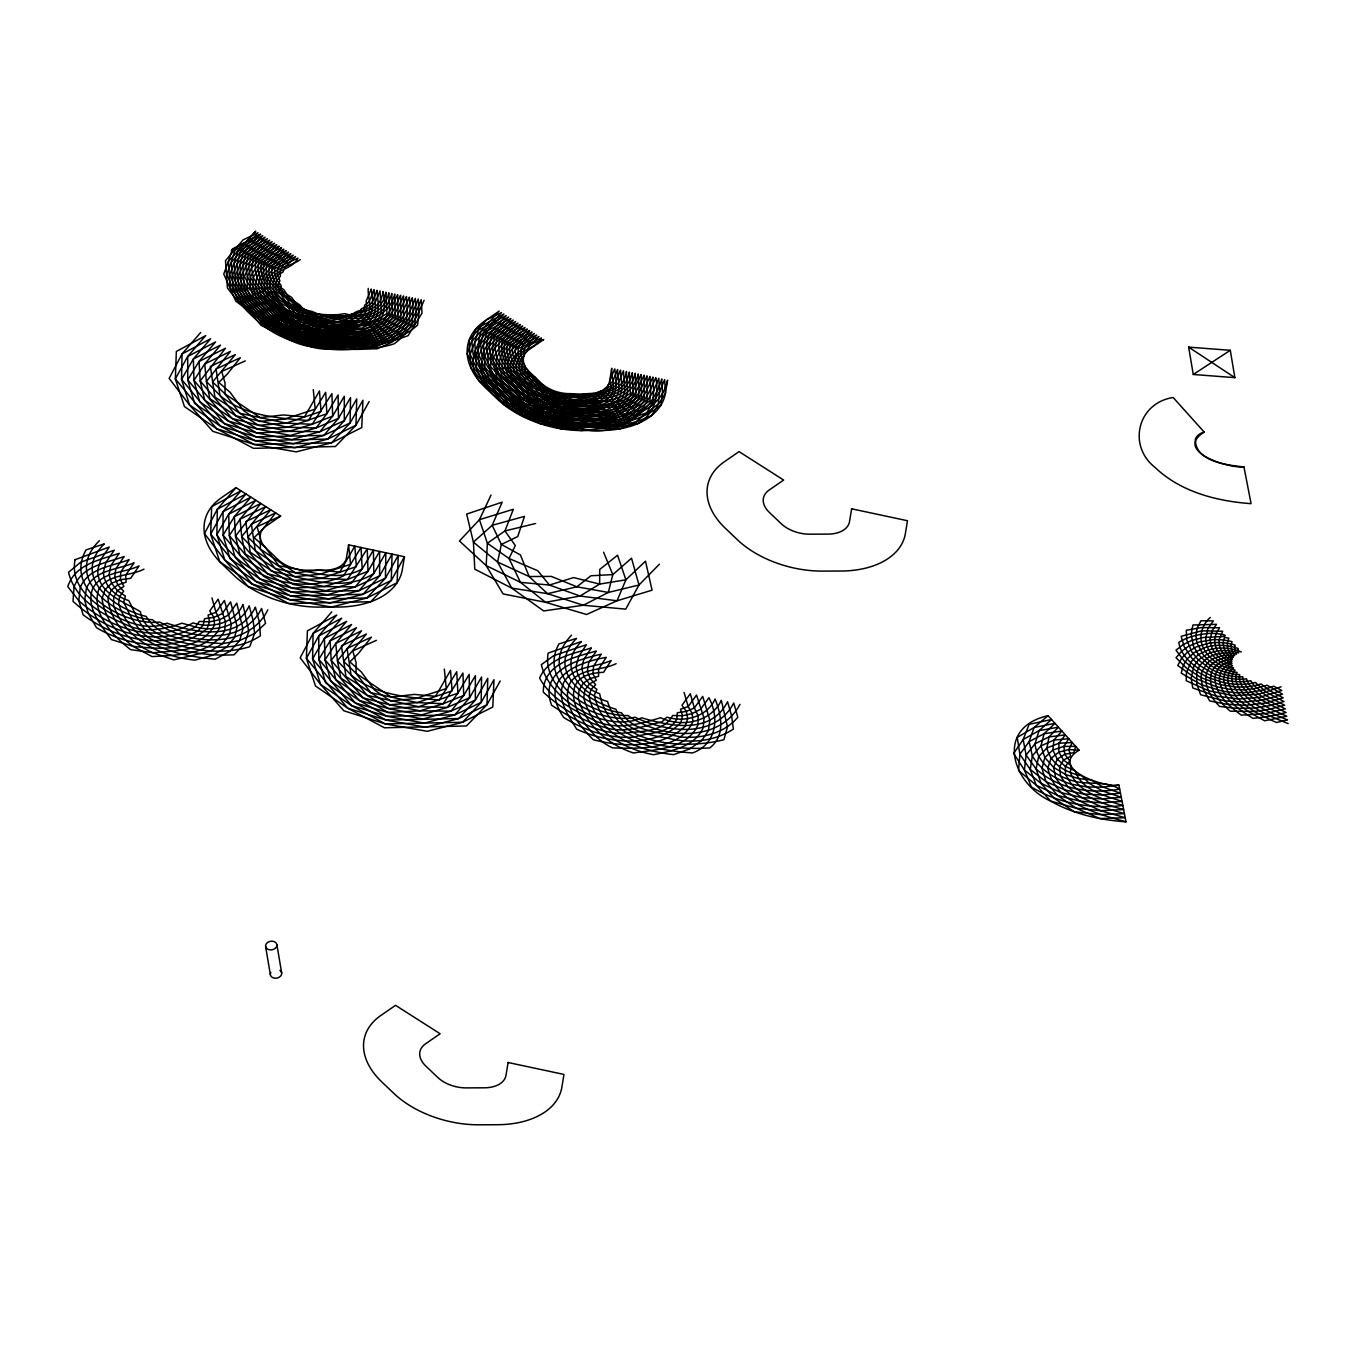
<?xml version="1.0" encoding="UTF-8"?>
<svg xmlns="http://www.w3.org/2000/svg" width="1356" height="1356" viewBox="0 0 1356 1356"><rect width="100%" height="100%" fill="white"/><g stroke="black" fill="none" stroke-linecap="round" stroke-linejoin="round"><path stroke-width="1.5" d="M348.594 544.841L346.492 557.638A28.578 17.679 13.7 0 1 325.016 570.13L306.626 570.215A28.578 17.679 13.7 0 1 278.183 559.706L266.284 548.383A28.578 17.679 13.7 0 1 265.962 526.196L280.624 516.094L236.029 487.651L221.367 497.771A85.733 53.02 13.7 0 0 222.333 564.299L234.232 575.639A85.733 53.02 13.7 0 0 319.541 607.115L337.932 607.047A85.733 53.02 13.7 0 0 402.342 569.554L404.461 556.757L348.594 544.841L350.543 564.333L343.678 575.775C298.184 596.793 242.504 576.639 216.875 534.603L217.35 509.161L236.029 487.651M424.123 300.303C416.987 316.423 408.868 333.559 394.037 343.865C362.086 353.882 329.762 348.356 297.676 342.136C267.488 335.322 245.69 311.524 227.418 288.014L225.503 260.64L243.097 239.893L258.047 232.707L231.3 262.284L226.723 274.387L238.334 300.642C267.963 321.83 297.354 353.73 337.186 348.729C364.51 344.17 396.003 345.017 417.546 325.05L419.055 312.558L418.241 299.049L413.173 311.304L400.732 331.406L390.104 340.458L375.341 347.017L335.932 344.848L299.286 338.729L280.353 332.83L262.996 324.169L233.062 287.726L231.3 262.284L234.961 250.267L262.742 235.69L237.08 263.911L232.622 275.082L243.402 299.439C271.471 318.779 298.473 349.848 335.932 344.848C361.696 340.407 391.359 341.373 411.987 322.965L413.173 311.304L412.36 297.795C404.071 316.338 394.121 337.441 372.646 343.254L334.661 340.966L300.896 335.322L283.319 330L267.115 322.067L238.707 287.438L237.08 263.911L240.266 252.725L267.42 238.69L242.86 265.556L238.537 275.776L248.453 298.218C274.997 315.728 299.591 345.933 334.661 340.966C358.899 336.644 386.697 337.729 406.41 320.864L407.292 310.049L406.478 296.54C398.545 313.694 389.867 333.678 369.951 339.475L333.406 337.068L302.507 331.932L286.302 327.169L271.251 319.965L244.368 287.15L242.86 265.556L245.572 255.165L272.115 241.673L248.64 267.183L244.436 276.471L250.013 286.879L253.521 296.998C278.505 312.677 300.71 342 333.406 337.068C356.103 332.898 382.036 334.051 400.851 318.779L400.596 295.286C393.003 311.049 385.562 329.881 367.239 335.712C336.22 333.542 303.642 332.034 275.387 317.863L258.589 295.794L250.013 286.879L250.335 277.166L248.64 267.183L250.877 257.623L276.81 244.673C267.42 255.114 256.606 264.64 250.335 277.166L255.657 286.591L258.589 295.794C282.031 309.609 301.863 338.051 332.135 333.186C353.323 329.169 377.375 330.339 395.274 316.677L394.715 294.032C385.613 330 337.695 323.203 312.168 311.49C289.845 306.795 256.538 289.574 261.488 262.522L286.201 250.657C277.59 259.759 269.234 268.505 262.149 278.573C258.081 293.642 271.573 304.829 279.522 315.762L292.269 321.508L318.423 330.118L349.611 327.288L361.849 328.186L370.527 323.389L381.121 320.05L389.714 314.592L388.833 292.777C379.799 329.932 336.678 311.236 310.558 314.897C286.099 309.253 249.216 290.031 256.182 260.064L281.506 247.673C272.42 260.166 254.894 269.386 255.657 286.591C270.776 301.32 288.743 312.829 305.727 325.118C325.355 327.271 344.61 332.05 364.544 331.949C383.087 327.135 387.053 307.88 382.968 291.523C380.494 312.66 360.459 311.541 345.458 315.626C326.237 318.406 305.642 321.677 287.794 311.575C277.777 301.829 263.386 280.506 282.709 272.319L285.336 266.827L295.591 256.64L272.098 267.42C270.064 276.658 276.285 285.15 283.879 289.726C289.099 297.879 294.371 306.1 301.202 312.999C320.88 328.728 347.289 328.338 370.527 323.389C381.951 315.66 377.409 301.608 377.087 290.269L372.019 302.473L367.442 306.219L361.51 308.71C344.695 329.728 305.575 323.694 283.658 313.677C276.624 303.473 263.505 293.116 268.064 279.268C274.217 267.064 290.048 266.861 300.286 259.64M1224.536 637.439A71.919 44.477 13.7 0 1 1228.892 638.168A72.021 44.545 13.7 0 0 1227.96 640.778A57.596 35.612 13.7 0 0 1227.366 643.253A56.63 35.019 13.7 0 0 1227.417 645.863A45.24 27.968 13.7 0 0 1227.756 648.321A44.918 27.781 13.7 0 0 1228.689 650.795A36.087 22.306 13.7 0 0 1229.841 653.067A36.087 22.323 13.7 0 0 1231.502 655.287A29.408 18.187 13.7 0 0 1233.333 657.304A28.578 17.679 13.7 0 0 1230.214 657.304A35.358 21.866 13.7 0 0 1226.96 657.558A35.866 22.171 13.7 0 0 1223.909 658.135A44.901 27.764 13.7 0 0 1220.79 658.999A45.714 28.273 13.7 0 0 1218.01 660.186A57.359 35.459 13.7 0 0 1215.213 661.66A58.511 36.188 13.7 0 0 1212.891 663.44A73.122 45.223 13.7 0 0 1210.637 665.508A74.8 46.257 13.7 0 0 1208.942 667.864C1200.67 680.983 1210.162 696.747 1219.553 706.425L1236.926 708.374L1255.385 708.035L1269.318 705.747L1283.929 701.527L1266.623 692.323L1256.927 683.949A69.292 42.85 13.7 0 1 1255.605 682.441A59.088 36.527 13.7 0 1 1252.317 683.17A69.8 43.155 13.7 0 1 1249.181 683.695L1248.707 683.78A60.664 37.51 13.7 0 1 1245.079 684.136A72.393 44.765 13.7 0 1 1241.621 684.339L1241.113 684.356A65.224 40.324 13.7 0 1 1237.147 684.272A75.529 46.714 13.7 0 1 1235.045 684.17L1232.858 684.034A72.834 45.036 13.7 0 1 1228.604 683.458L1224.061 682.678A78.428 48.494 13.7 0 1 1222.434 682.271L1208.162 677.508L1196.907 671.559L1184.313 661.118L1175.991 650.185L1183.195 644.609L1191.602 640.49L1203.281 637.49L1218.146 636.744A82.191 50.833 13.7 0 1 1219.841 636.812C1235.943 635.506 1211.4 632.218 1206.654 633.727C1196.89 634.54 1187.212 637.184 1178.839 642.354C1180.94 658.796 1200.772 672.186 1216.756 677.729A76.631 47.392 13.7 0 0 1219.383 678.627L1222.18 679.356A78.428 48.494 13.7 0 0 1223.807 679.763A67.986 42.053 13.7 0 0 1227.977 680.661A72.834 45.036 13.7 0 0 1232.231 681.237A59.342 36.697 13.7 0 0 1236.18 681.627A65.224 40.324 13.7 0 0 1240.147 681.695A53.511 33.086 13.7 0 0 1243.808 681.593A60.664 37.51 13.7 0 0 1247.452 681.237A50.291 31.103 13.7 0 0 1250.774 680.729A58.884 36.409 13.7 0 0 1252.317 683.17A69.631 43.053 13.7 0 0 1253.944 685.39L1266.368 695.882L1284.64 705.205L1268.64 709.459L1254.588 711.476L1230.231 711.188C1219.417 701.815 1206.62 687.662 1211.671 672.22A75.919 46.952 13.7 0 1 1212.603 669.966A74.8 46.257 13.7 0 1 1214.298 667.61A60.037 37.12 13.7 0 1 1216.112 665.525A58.511 36.188 13.7 0 1 1218.434 663.728A46.748 28.917 13.7 0 1 1220.824 662.203A45.714 28.273 13.7 0 1 1223.604 661.016A36.578 22.628 13.7 0 1 1226.383 660.084A35.866 22.171 13.7 0 1 1229.451 659.491A29.035 17.95 13.7 0 1 1232.435 659.169A29.544 18.272 13.7 0 1 1230.214 657.304A36.256 22.425 13.7 0 1 1228.129 655.202A36.087 22.323 13.7 0 1 1226.468 652.982A44.918 27.781 13.7 0 1 1225.01 650.541A44.918 27.781 13.7 0 1 1224.095 648.066A56.223 34.764 13.7 0 1 1223.417 645.405A56.63 35.019 13.7 0 1 1223.366 642.795A70.851 43.816 13.7 0 1 1223.604 640.032A72.021 44.545 13.7 0 1 1224.536 637.439M491.025 495.059L479.431 519.687L459.447 540.993L486.177 565.605L503.093 593.928L545.62 602.318L586.521 614.488L617.031 600.793L652.067 590.182L645.49 561.181L625.896 579.809L617.031 600.793L580.063 596.03L549.434 585.046L520.45 582.334L486.177 565.605L487.38 543.264L479.431 519.687L513.314 509.28L504.957 530.942L487.38 543.264L509.009 558.503L537.79 570.74L549.434 585.046L573.605 577.571L599.64 584.097L625.896 579.809L617.556 555.231L599.708 569.452L599.64 584.097L580.063 596.03L545.62 602.318L520.45 582.334L509.009 558.503L515.314 545.553L504.957 530.942L535.62 523.501M369.137 401.562L355.95 425.259L335.424 446.514L253.403 448.328L216.638 428.75L184.45 406.563L175.348 378.9L176.348 351.458L205.671 335.61L187.704 356.459L175.348 378.9L216.638 428.75L255.097 440.666L294.777 447.768L327.677 439.107L355.95 425.259L356.73 398.901L344.305 420.648L327.677 439.107L255.097 440.666L224.35 423.597L194.603 403.393L187.755 379.9L187.704 356.459L215.57 341.932L199.044 361.459L187.755 379.9L224.35 423.597L256.793 432.988L291.913 439.564L319.948 431.683L344.305 420.648L344.305 396.257L332.678 416.055L319.948 431.683L289.031 431.361L256.793 432.988L232.062 418.445L204.739 400.24L200.179 380.917L199.044 361.459L225.486 348.255L200.179 380.917L232.062 418.445L258.488 425.326L289.031 431.361L312.219 424.275L332.678 416.055L331.898 393.613L312.219 424.275L286.167 423.157L258.488 425.326L214.892 397.071L210.383 366.459L235.402 354.56L212.587 381.934L225.028 393.918L239.775 413.292L286.167 423.157L321.033 411.444L319.474 390.952L304.49 416.868L283.302 414.953L260.183 417.648L225.028 393.918L224.994 382.934L221.74 371.459L245.3 360.882M404.461 556.757L391.274 580.47L370.747 601.725L288.726 603.539L251.962 583.944L219.774 561.757L210.672 534.095L211.672 506.652L240.995 490.804L223.028 511.653L210.672 534.095L251.962 583.944L290.421 595.86L330.101 602.962L363.001 594.301L391.274 580.47L392.054 554.112L379.629 575.859L363.001 594.301L290.421 595.86L259.674 578.792L229.927 558.604L223.079 535.111L223.028 511.653L250.894 497.127L234.368 516.653L223.079 535.111L259.674 578.792L292.116 588.182L327.237 594.759L355.272 586.894L379.629 575.859L379.629 551.451L368.001 571.249L355.272 586.894L324.355 586.572L292.116 588.182L267.386 573.639L240.063 555.435L235.503 536.112L234.368 516.653L260.81 503.449L235.503 536.112L267.386 573.639L293.811 580.521L324.355 586.572L347.543 579.47L368.001 571.249L367.222 548.807L347.543 579.47L321.491 578.368L293.811 580.521L250.216 552.265L245.707 521.653L270.725 509.771L247.911 537.129L260.369 549.112L275.099 568.486L321.491 578.368L356.357 566.639L354.814 546.163L339.814 572.062L318.626 570.164L295.506 572.842L260.369 549.112L260.335 538.146L257.064 526.67L280.624 516.094M500.195 681L486.99 704.713L466.464 725.969L384.443 727.782L347.695 708.188L315.507 686L306.388 658.338L307.405 630.896L336.712 615.048L318.745 635.896L306.388 658.338L347.695 708.188L386.138 720.104L425.835 727.223L458.735 718.544L486.99 704.713L487.77 678.356L475.363 700.103L458.735 718.544L386.138 720.104L355.408 703.035L325.643 682.848L318.813 659.355L318.745 635.896L346.627 621.37L330.101 640.913L318.813 659.355L355.408 703.035L387.833 712.425L422.953 719.019L451.006 711.137L475.363 700.103L475.363 675.695L463.718 695.492L451.006 711.137L420.089 710.815L387.833 712.425L363.12 697.882L335.796 679.678L331.22 660.355L330.101 640.913L356.526 627.692L331.22 660.355L363.12 697.882L389.528 704.764L420.089 710.815L443.276 703.713L463.718 695.492L462.938 673.051L443.276 703.713L417.224 702.611L389.528 704.764L345.933 676.525L341.441 645.914L366.442 634.015L343.644 661.372L356.086 673.356L370.832 692.73L417.224 702.611L452.09 690.882L450.531 670.406L435.547 696.306L414.343 694.408L391.223 697.086L356.086 673.356L356.052 662.389L352.78 650.914L376.358 640.337M571.52 635.235C535.518 672.593 586.555 708.086 621.506 712.798C634.286 732.732 660.508 732.071 681.119 737.037C701.662 738.715 724.087 733.596 737.817 717.239L733.749 703.018C714.544 739.613 665.576 731.901 634.93 717.222C600.962 725.121 541.078 693.018 548.146 653.084L581.436 641.558C556.18 666.338 580.961 694.136 607.556 701.476C620.404 746.546 686.882 749.343 723.918 739.698L727.494 726.884L721.324 700.374C710.68 722.477 681.373 727.731 660.609 717.714C639.015 724.358 616.031 730.765 594.199 720.392C573.707 709.798 551.028 699.357 539.603 678.068C548.655 657.541 572.402 654.219 591.352 647.88L583.707 659.728L581.741 668.61L584.08 676.78L589.47 683.966L596.911 689.356L594.369 695.052C602.962 739.868 653.914 750.427 692.526 752.936C716.51 744.342 719.646 717.866 708.917 697.73L700.594 709.239L692.238 713.629L682.509 715.731L672.644 715.476C663.355 733.494 636.964 731.206 619.489 733.494C594.335 731.698 572.334 718.612 551.638 705.29C538.807 671.406 576.147 659.677 601.25 654.202L593.606 666.05L592.945 673.779L596.284 680.22L589.47 683.966L584.995 689.95L583.69 697.611C591.843 729.918 622.489 749.004 653.66 754.716C671.966 750.885 694.764 746.817 703.205 727.714L704.001 718.053L696.509 695.069L688.17 706.578L680.492 709.205L682.509 715.731L680.915 722.68C654.88 748.749 607.861 743.359 576.758 729.257C568.113 715.104 555.316 697.95 564.537 681.017C575.097 665.593 595.708 667.508 611.166 660.525L603.522 672.356C546.587 673.813 582.927 735.105 612.692 747.885C639.456 748.648 679.78 750.36 692.865 721.731L692.238 713.629L688.17 706.578L684.085 692.424M99.378 540.705C61.24 578.453 116.04 617.861 152.516 619.743C182.314 644.947 247.555 651.49 267.81 609.81M739.952 704.34C718.663 744.698 659.338 737.85 627.998 715.527C593.436 716.476 537.078 684.322 558.926 643.93L576.486 638.405C544.553 671.593 585.877 700.052 616.014 709.307C622.811 730.342 648.897 735.138 667.898 738.223C689.848 743.647 714.154 741.698 733.376 729.087L731.613 715.9L727.545 701.696C710.968 734.816 670.169 726.308 641.659 717.799C606.742 733.884 549.604 700.73 541.349 664.677L553.74 655.66L586.385 644.727L578.741 656.558L576.147 666.016C576.758 679.407 587.673 689.543 599.708 693.764C608.471 743.19 668.813 750.546 709.866 747.902C725.646 735.477 721.426 715.239 715.12 699.052C706.917 717.121 684.661 722.528 666.864 717.155L662.067 721.816C643.558 726.223 624.963 733.46 605.776 727.748C582.555 721.07 560.875 708.527 543.248 692.052C543.366 663.677 574.622 657.135 596.301 651.033L588.657 662.881L587.351 671.186L590.182 678.509L595.708 684.695L590.945 689.645L589.029 696.323C597.437 735.037 638.32 750.885 673.729 754.631L689.679 748.953L701.594 740.698L708.391 730.715L709.866 720.256L702.713 696.391L694.374 707.917L686.356 711.408L677.339 712.748L676.78 719.087C668.644 734.494 648.592 732.274 634.133 737.088C609.149 738.969 584.589 730.545 563.604 717.409C538.315 679.441 573.859 663.101 606.2 657.355L598.572 669.203L598.555 676.356L590.182 678.509L583.233 683.221L579.029 690.255L578.351 698.882C586.131 725.223 607.725 744.58 633.489 752.97C656.084 749.461 687.407 749.02 698.035 724.714L698.12 715.832L694.374 707.917L690.289 693.747L681.966 705.256L686.356 711.408L687.678 718.731L685.051 726.291C661.44 748.682 622.862 747.376 593.199 739.698C579.232 725.223 559.553 702.95 570.757 681.746C581.792 667.847 601.42 670.898 616.116 663.677M237.012 252.708L255.691 231.198L228.401 261.454L223.757 274.031L235.808 301.252C261.674 318.694 284.201 346.526 317.728 347.051C347.78 354.323 379.731 345.848 408.088 335.661L421.987 313.202L421.191 299.676L416.123 311.931L403.173 332.83L392.07 342.153L376.697 348.899L336.559 346.78L298.473 340.441L278.861 334.254L260.928 325.22L230.232 287.862L228.401 261.454L232.317 249.046L260.386 234.198L234.181 263.098L229.673 274.726L240.876 300.032C269.725 320.304 297.913 351.797 336.559 346.78C363.103 342.288 393.681 343.204 414.767 324.016L416.123 311.931L415.309 298.422L410.241 310.677L398.274 329.983L388.155 338.746L374.002 345.136L335.288 342.899L300.083 337.034L281.845 331.423L265.047 323.118L235.893 287.591L234.181 263.098L237.622 251.487L265.081 237.198L239.961 264.725L235.571 275.438L245.928 298.829C273.234 317.253 299.032 347.882 335.288 342.899C360.289 338.525 389.036 339.559 409.19 321.914L410.241 310.677L409.427 297.167C401.308 315.016 392.003 335.559 371.29 341.356L334.034 339.017L301.693 333.627L284.811 328.593L269.183 321.016L241.538 287.303L239.961 264.725L242.927 253.945L269.776 240.181L245.758 266.369L241.487 276.132L250.996 297.608C276.743 314.202 300.151 343.966 334.034 339.017C357.492 334.779 384.375 335.881 403.63 319.83L403.546 295.913C395.783 312.372 387.714 331.779 368.595 337.593C341.305 336.932 314.05 332.966 287.794 325.745C267.607 320.982 261.539 299.422 247.182 287.014L247.385 276.827L245.758 266.369L248.233 256.403L274.471 243.182L251.538 268.013L247.385 276.827L252.843 286.726L256.047 296.405C280.268 311.134 301.286 340.034 332.762 335.135C354.713 331.034 379.714 332.203 398.054 317.728L397.664 294.659C390.24 309.744 383.409 327.949 365.9 333.83C336.034 331.525 304.761 330.186 277.455 316.812L261.115 295.184L252.843 286.726L253.301 277.522L251.538 268.013L253.538 258.843L279.166 246.165C269.98 256.267 259.742 265.59 253.301 277.522L258.488 286.455L261.115 295.184C276.268 305.1 289.455 317.524 304.914 326.813C323.016 337.864 343.712 326.237 363.188 330.067L372.493 325.084L383.562 321.474L392.494 315.643L391.782 293.404C382.528 330.678 337.864 316.016 311.371 313.185C287.964 308.015 252.877 289.811 258.843 261.301L283.862 249.165C275.166 261.335 258.301 269.963 258.488 286.455C277.302 301.795 295.659 319.253 318.49 328.237C336.525 325.762 354.475 326.304 372.493 325.084L378.663 318.643L386.935 313.541L385.901 292.15C383.104 311.405 361.459 318.609 344.78 313.677C326.491 316.101 306.964 320.067 289.862 310.524C282.421 294.252 259.081 284.031 264.149 263.742L288.557 252.148C280.082 260.894 272.403 269.522 265.098 278.912C260.793 293.388 274.098 304.151 281.59 314.728L293.76 320.084L306.524 323.406L350.306 329.22L378.663 318.643L381.358 311.456L380.019 290.896L374.951 303.1L370.222 307.27L363.95 310.117L356.814 311.439C336.491 324.389 307.219 322.83 285.726 312.626C279.166 302.795 266.183 292.845 271.014 279.607C276.997 268.691 292.015 269.691 297.947 258.149L274.76 268.641L274.675 274.556L276.912 280.302L281.082 285.319L281.353 290.337C290.099 305.1 301.269 319.728 318.643 324.474C335.305 321.779 351.882 322.27 368.561 321.677C379.409 313.982 374.087 300.524 374.137 289.642L369.086 301.846L364.662 305.168L363.95 310.117C340.322 339.593 299.269 305.337 276.285 291.54L275.438 285.591L276.912 280.302L280.455 276.183L280.065 271.098L282.997 265.335L293.252 255.148L269.454 266.2C265.759 281.268 280.929 290.642 291.726 297.439C298.032 307.914 306.88 316.948 318.796 320.711C333.678 324.779 351.611 329.152 364.645 318.27C374.188 310.575 367.391 298.422 368.256 288.387M200.705 332.457L182.026 353.967L169.127 378.392L189.535 404.986L212.79 431.31L254.25 444.497L296.218 451.87L331.559 442.819L361.764 427.564L362.933 400.223L350.119 422.953L331.559 442.819L254.25 444.497L220.503 426.174L189.535 404.986L181.551 379.392L182.026 353.967L210.621 338.763L193.366 358.967L181.551 379.392L220.503 426.174L255.945 436.818L293.337 443.666L323.813 435.395L350.119 422.953L350.526 397.579L338.491 418.36L323.813 435.395L255.945 436.818L228.215 421.021L199.671 401.817L193.959 380.409L193.366 358.967L220.536 345.085L204.722 363.967L193.959 380.409L228.215 421.021L257.64 429.157L290.472 435.462L316.084 427.988L338.491 418.36L338.102 394.935L326.864 413.75L316.084 427.988L287.608 427.259L257.64 429.157L235.927 415.868L209.824 398.647L206.383 381.426L204.722 363.967L230.435 351.407L206.383 381.426L219.96 395.494L235.927 415.868L287.608 427.259L326.864 413.75L325.694 392.291L308.354 420.563C277.743 418.072 244.419 416.106 219.96 395.494L216.062 368.968L240.351 357.73L227.401 373.968L218.791 382.426L230.113 392.325L243.639 410.715L259.335 421.479L284.726 419.055L315.219 409.139L313.27 389.63M331.762 611.895L313.067 633.405L300.185 657.83L320.575 684.424L343.831 710.764L385.29 723.935L427.259 731.308L462.599 722.256L492.804 707.001L493.974 679.678L481.177 702.408L462.599 722.256L385.29 723.935L351.543 705.612L320.575 684.424L312.592 658.846L313.067 633.405L341.661 618.217L324.423 638.405L312.592 658.846L351.543 705.612L386.985 716.273L424.394 723.121L454.87 714.849L481.177 702.408L481.566 677.034L469.549 697.798L454.87 714.849L386.985 716.273L359.255 700.459L330.728 681.254L325.016 659.847L324.423 638.405L351.577 624.54L335.763 643.405L325.016 659.847L359.255 700.459L388.68 708.595L421.53 714.917L447.141 707.425L469.549 697.798L469.159 674.373L457.904 693.187L447.141 707.425L418.648 706.713L388.68 708.595L366.968 695.306L340.865 678.102L337.424 660.864L335.763 643.405L361.493 630.845L337.424 660.864L351.018 674.932L366.968 695.306L418.648 706.713L457.904 693.187L456.735 671.729L439.412 700.018C408.8 697.509 375.459 695.56 351.018 674.932L347.119 648.405L371.391 637.167L358.459 653.406L349.848 661.881L361.154 671.779L374.68 690.153L390.375 700.933L415.784 698.51L446.277 688.577L444.327 669.084M1210.281 617.438C1201.111 625.336 1197.772 639.456 1204.467 649.948A82.123 50.782 13.7 0 0 1205.077 651.083L1206.467 652.982A82.767 51.189 13.7 0 0 1207.298 654.067A71.241 44.053 13.7 0 0 1209.586 656.796A72.088 44.579 13.7 0 0 1212.4 659.355A57.681 35.663 13.7 0 0 1215.213 661.643A58.664 36.273 13.7 0 0 1218.434 663.728A46.918 29.018 13.7 0 0 1221.587 665.542A48.053 29.713 13.7 0 0 1225.01 667.084A38.612 23.883 13.7 0 0 1228.316 668.372A39.968 24.713 13.7 0 0 1231.773 669.372A32.476 20.086 13.7 0 0 1235.079 670.135A34.307 21.221 13.7 0 0 1233.774 671.915A42.104 26.035 13.7 0 0 1232.689 673.966A44.748 27.662 13.7 0 0 1232.146 676.203A55.172 34.12 13.7 0 0 1231.892 678.661A59.376 36.714 13.7 0 0 1232.231 681.237A72.851 45.053 13.7 0 0 1232.858 684.034A75.495 46.68 13.7 0 0 1233.468 685.424C1244.147 706.12 1267.724 715.443 1288.2 723.579M659.457 564.164L638.981 584.995L625.726 609.132L583.3 605.251L547.519 593.674L511.771 588.131L474.77 569.164L473.414 542.129L466.667 514.077L502.161 502.161L492.194 525.314L473.414 542.129L497.584 562.062L529.128 576.537L547.519 593.674L576.842 586.792L608.336 592.453L638.981 584.995L631.523 558.197L612.81 574.622L608.336 592.453L583.3 605.251L543.705 610.946L511.771 588.131L497.584 562.062L501.347 544.417L492.194 525.314L524.467 516.382L517.721 536.569L501.347 544.417L520.416 554.943L529.128 576.537L551.333 576.419L576.842 586.792L590.928 575.758L612.81 574.622L603.59 552.248M1048.086 715.663L1034.103 727.477L1017.237 737.427L1019.865 754.258L1018.559 770.547L1036.255 785.192L1050.646 801.074C1073.562 814.109 1099.886 820.075 1126.005 821.804L1118.886 785.073C1105.14 788.073 1047.951 768.683 1079.105 750.224L1048.086 715.663C994.355 727.867 1012.017 783.768 1050.663 801.074L1076.088 808.193L1099.886 818.549L1125.209 817.719L1100.682 810.685L1079.868 801.125L1057.561 795.447L1036.255 785.192L1030.255 769.496L1019.865 754.258L1029.119 741.63L1034.103 727.477L1054.985 723.341L1044.035 733.782L1029.119 741.63L1032.34 755.902L1030.255 769.496L1045.985 781.615L1057.561 795.447L1076.088 808.193L1100.682 810.685L1123.632 809.566C1104.835 804.549 1085.648 798.04 1071.409 784.175C1055.612 779.412 1040.832 770.428 1032.34 755.902L1040.984 745.834L1053.968 740.088L1068.765 738.698L1063.918 746.376L1064.748 754.241L1069.765 760.835L1065.375 766.343L1065.46 774.462L1071.409 784.175L1087.41 787.005L1103.106 787.107L1118.886 785.073M1193.263 374.476L1230.282 350.306L1234.892 377.663L1193.263 374.476L1188.653 347.136L1230.282 350.306M231.334 250.216L260.64 234.368M1281.064 686.831L1258.622 694.272L1233.655 695.628L1208.433 690.712L1186.246 680.729L1186.449 672.627L1191.246 661.559L1198.399 654.592L1207.45 650.287A81.818 50.596 13.7 0 1 1208.84 649.863A70.19 43.409 13.7 0 1 1212.467 648.897A69.834 43.189 13.7 0 1 1216.417 648.337A55.494 34.307 13.7 0 1 1220.163 647.999A55.562 34.358 13.7 0 1 1224.078 648.066A44.104 27.273 13.7 0 1 1227.756 648.321A44.646 27.612 13.7 0 1 1231.485 648.931A35.646 22.035 13.7 0 1 1234.909 649.694A36.68 22.679 13.7 0 1 1238.282 650.778A29.747 18.391 13.7 0 1 1241.299 651.982M1204.179 432.072C1172.957 451.819 1230.367 468.752 1243.944 466.922L1251.08 503.652C1216.688 501.212 1180.364 491.821 1154.905 467.295C1127.277 445.565 1137.786 402.851 1173.16 397.511L1204.179 432.072A21.442 13.255 13.7 0 0 1195.348 439.259C1195.145 461.82 1226.994 465.057 1243.944 466.922M143.973 569.147C129.295 576.724 108.599 573.571 98.835 589.165C90.649 613.336 113.158 635.913 130.515 649.609L152.906 652.745L173.856 659.88L210.282 651.134L222.486 643.659L239.673 640.507L254.606 633.523L265.556 623.37L261.589 608.488C242.317 646.371 190.62 638.93 159.686 622.065C124.735 626.167 62.529 591.267 86.072 549.875L104.327 543.875C70.461 577.181 114.853 609.149 146.16 616.404C161.144 641.829 196.434 641.252 222.486 643.659L229.622 634.286L231.334 624.302L224.35 600.538L215.977 612.319L208.078 615.099L209.519 621.845L207.027 628.828C176.619 653.372 128.295 646.88 96.479 627.642L88.191 613.234L84.648 600.149L86.428 588.165C94.954 569.537 117.65 569.893 134.058 562.825L125.718 575.147L126.074 582.216L117.752 584.843L111.26 590.182L107.938 597.827C110.022 622.658 130.735 643.117 152.906 652.745C175.67 650.694 207.485 651.338 219.57 628.065L219.706 619.692L215.977 612.319L211.943 597.894M1079.105 750.224L1068.884 749.529L1058.816 752.139L1051.053 758.377L1047.815 767.92C1054.883 802.769 1096.258 813.668 1126.005 821.804M1188.653 347.136L1234.892 377.663M276.912 944.725A5.712 4.339 -9.6 0 1 268.895 949.692A5.712 4.339 -9.6 0 1 267.946 942.234A5.712 4.339 -9.6 0 1 276.912 944.725L281.675 973.015M265.59 946.369L270.369 974.659M1243.808 681.593A60.512 37.409 13.7 0 0 1245.079 684.136A72.258 44.68 13.7 0 0 1246.452 686.475L1251.351 692.255L1261.216 699.984L1286.064 712.544L1268.47 716.629L1252.961 718.358C1238.638 709.425 1221.502 697.933 1219.451 679.695A78.478 48.528 13.7 0 1 1219.383 678.627L1219.468 677.915A77.767 48.087 13.7 0 1 1219.79 675.847A64.58 39.934 13.7 0 1 1220.417 673.305A61.986 38.324 13.7 0 1 1221.671 670.966A49.816 30.798 13.7 0 1 1223.078 668.898A48.087 29.747 13.7 0 1 1225.01 667.084A38.663 23.899 13.7 0 1 1227.061 665.542A37.493 23.188 13.7 0 1 1229.502 664.304A30.425 18.814 13.7 0 1 1232.028 663.321A30.103 18.611 13.7 0 1 1229.214 661.847A37.019 22.883 13.7 0 1 1226.4 660.084A36.561 22.611 13.7 0 1 1223.909 658.135A45.528 28.154 13.7 0 1 1221.485 655.931A45.138 27.917 13.7 0 1 1219.536 653.575A56.494 34.934 13.7 0 1 1217.688 650.999A56.223 34.764 13.7 0 1 1216.417 648.337A70.343 43.494 13.7 0 1 1215.332 645.456A70.343 43.511 13.7 0 1 1214.891 642.608A81.767 50.562 13.7 0 1 1214.79 641.49L1214.705 639.574A82.326 50.918 13.7 0 1 1214.874 638.506L1216.061 633.591L1219.586 627.794L1201.636 627.557L1186.28 630.252L1186.771 639.93L1191.992 652.202L1198.416 659.965L1208.942 667.864A74.783 46.24 13.7 0 0 1212.603 669.966L1213.128 670.203A75.851 46.901 13.7 0 0 1216.603 671.762A61.867 38.256 13.7 0 0 1220.417 673.305A64.444 39.849 13.7 0 0 1224.451 674.542A51.918 32.103 13.7 0 0 1228.248 675.525A55.037 34.036 13.7 0 0 1232.146 676.203A44.595 27.578 13.7 0 0 1235.791 676.644A48.341 29.9 13.7 0 0 1239.452 676.83A39.578 24.476 13.7 0 0 1242.825 676.797A43.951 27.188 13.7 0 0 1243.164 679.102A53.443 33.053 13.7 0 0 1243.808 681.593M1234.909 649.694A36.324 22.459 13.7 0 0 1235.536 651.999A29.561 18.289 13.7 0 0 1236.469 654.134A28.408 17.577 13.7 0 0 1233.282 653.507A35.154 21.747 13.7 0 0 1229.841 653.084A35.087 21.696 13.7 0 0 1226.468 652.982A44.019 27.222 13.7 0 0 1222.909 653.1A44.324 27.408 13.7 0 0 1219.519 653.592A55.816 34.51 13.7 0 0 1216.027 654.321A56.46 34.917 13.7 0 0 1212.84 655.423A70.868 43.833 13.7 0 0 1209.586 656.796A71.851 44.426 13.7 0 0 1206.806 658.524L1199.67 665.491L1196.755 672.39L1196.738 683.865L1200.619 694.73L1224.943 700.916L1243.893 702.12L1264.504 699.781L1282.505 694.187L1267.097 685.204L1255.724 688.424L1244.079 689.882L1229.926 689.323L1216.247 686.695L1196.009 678.61L1177.771 665.457L1181.618 658.287L1187.195 652.389L1196.162 646.965L1208.959 643.185A81.462 50.375 13.7 0 1 1210.484 642.93L1213.264 642.71A81.546 50.426 13.7 0 1 1214.891 642.608A69.919 43.239 13.7 0 1 1219.061 642.49A70.546 43.629 13.7 0 1 1223.366 642.795A56.155 34.731 13.7 0 1 1227.383 643.253A57.427 35.51 13.7 0 1 1231.401 644.1A45.799 28.323 13.7 0 1 1235.096 645.083A46.019 28.459 13.7 0 0 1234.841 647.439A36.917 22.832 13.7 0 0 1234.909 649.694M279.946 970.404A5.712 4.339 -9.6 0 1 280.573 976.134A5.712 4.339 -9.6 0 1 273.2 977.829A5.712 4.339 -9.6 0 1 270.793 972.506M1205.637 639.201L1206.891 645.659A81.75 50.562 13.7 0 0 1207.247 646.795L1208.23 648.744A82.123 50.782 13.7 0 0 1208.84 649.863A70.665 43.697 13.7 0 0 1210.552 652.694A70.868 43.833 13.7 0 0 1207.298 654.067L1198.416 659.965L1193.687 666.644L1191.178 678.17L1192.772 687.967L1216.264 696.103L1238.435 699.001L1259.504 697.374L1281.776 690.509L1273.776 686.17L1261.877 690.204L1250.317 692.357L1236.147 692.78L1222.909 691.272L1201.636 684.848L1181.212 673.169L1183.246 665.457L1187.212 658.846L1194.517 652.389L1205.857 647.219A81.818 50.596 13.7 0 1 1207.247 646.795L1209.857 646.287A81.462 50.375 13.7 0 1 1211.383 646.015A69.834 43.189 13.7 0 1 1215.315 645.456A69.919 43.239 13.7 0 1 1219.485 645.337A55.562 34.358 13.7 0 1 1223.417 645.405A56.155 34.731 13.7 0 1 1227.417 645.863A44.646 27.612 13.7 0 1 1231.146 646.473A45.799 28.323 13.7 0 1 1234.841 647.439A36.68 22.679 13.7 0 1 1238.197 648.524A36.917 22.832 13.7 0 0 1238.265 650.778A30.002 18.56 13.7 0 0 1238.672 652.931A28.849 17.831 13.7 0 0 1235.553 651.999A35.646 22.035 13.7 0 0 1232.112 651.236A35.154 21.747 13.7 0 0 1228.689 650.795A44.104 27.273 13.7 0 0 1225.01 650.541A44.019 27.222 13.7 0 0 1221.434 650.66A55.494 34.307 13.7 0 0 1217.688 650.999A55.816 34.51 13.7 0 0 1214.179 651.728A70.19 43.409 13.7 0 0 1210.552 652.694A71.241 44.053 13.7 0 0 1212.84 655.423A56.969 35.239 13.7 0 0 1215.196 657.897A57.681 35.663 13.7 0 0 1218.01 660.186A46.104 28.51 13.7 0 0 1220.824 662.203A46.918 29.018 13.7 0 0 1223.976 664.016A37.68 23.289 13.7 0 0 1227.061 665.542A38.612 23.883 13.7 0 0 1230.367 666.83A31.374 19.391 13.7 0 0 1233.553 667.83A32.663 20.204 13.7 0 0 1231.79 669.372A40.138 24.815 13.7 0 0 1230.197 671.186A42.104 26.035 13.7 0 0 1229.112 673.22A52.087 32.222 13.7 0 0 1228.248 675.525A55.172 34.12 13.7 0 0 1227.977 677.983A68.088 42.104 13.7 0 0 1227.977 680.661A72.851 45.053 13.7 0 0 1228.621 683.458C1236.079 703.9 1257.995 713.985 1276.471 722.511L1287.488 719.9C1268.962 712.409 1248.147 703.832 1237.74 685.678A75.495 46.68 13.7 0 1 1237.147 684.272A65.156 40.29 13.7 0 1 1236.18 681.627A59.376 36.714 13.7 0 1 1235.841 679.034A48.375 29.917 13.7 0 1 1235.791 676.644A44.748 27.662 13.7 0 1 1236.316 674.407A36.527 22.594 13.7 0 1 1237.113 672.407A34.086 21.086 13.7 0 1 1233.774 671.915A41.9 25.9 13.7 0 1 1230.197 671.186A39.968 24.713 13.7 0 1 1226.722 670.169A49.664 30.713 13.7 0 1 1223.078 668.898A48.053 29.713 13.7 0 1 1219.654 667.338A60.003 37.104 13.7 0 1 1216.112 665.525A58.664 36.273 13.7 0 1 1212.891 663.44A73.241 45.29 13.7 0 1 1209.62 661.084A72.088 44.579 13.7 0 1 1206.806 658.524L1203.992 655.694A82.767 51.189 13.7 0 1 1203.145 654.609L1196.823 642.591L1195.958 635.32L1197.28 627.913L1200.992 620.709L1213.383 620.895L1207.789 628.862L1205.637 639.201M1210.281 638.693L1210.383 641.812A81.767 50.562 13.7 0 0 1210.484 642.93L1211.027 644.88A81.75 50.562 13.7 0 0 1211.383 646.015A70.343 43.494 13.7 0 0 1212.467 648.897A70.665 43.697 13.7 0 0 1214.179 651.728A56.494 34.934 13.7 0 0 1216.01 654.321A56.969 35.239 13.7 0 0 1218.366 656.779A45.528 28.154 13.7 0 0 1220.79 658.982A46.104 28.51 13.7 0 0 1223.604 661.016A37.019 22.883 13.7 0 0 1226.417 662.779A37.68 23.289 13.7 0 0 1229.502 664.304A30.612 18.933 13.7 0 0 1232.536 665.559A31.408 19.425 13.7 0 0 1230.367 666.83A38.663 23.899 13.7 0 0 1228.316 668.372A40.138 24.815 13.7 0 0 1226.722 670.169A49.816 30.798 13.7 0 0 1225.315 672.237A52.087 32.222 13.7 0 0 1224.451 674.542A64.58 39.934 13.7 0 0 1223.824 677.068A68.088 42.104 13.7 0 0 1223.807 679.763A78.478 48.528 13.7 0 0 1223.875 680.831C1227.892 700.849 1248.164 711.9 1264.69 720.782L1286.776 716.222L1269.911 708.747L1257.012 701.154L1249.571 695.17L1242.486 686.695A72.258 44.68 13.7 0 1 1241.113 684.356A65.156 40.29 13.7 0 1 1240.147 681.695A53.443 33.053 13.7 0 1 1239.503 679.203A48.375 29.917 13.7 0 1 1239.452 676.83A39.612 24.493 13.7 0 1 1239.689 674.644A36.375 22.493 13.7 0 1 1236.316 674.407A44.595 27.578 13.7 0 1 1232.689 673.966A41.9 25.9 13.7 0 1 1229.112 673.22A51.918 32.103 13.7 0 1 1225.315 672.237A49.664 30.713 13.7 0 1 1221.671 670.966A61.867 38.256 13.7 0 1 1217.841 669.423A60.003 37.104 13.7 0 1 1214.298 667.61A74.783 46.24 13.7 0 1 1210.637 665.508A73.241 45.29 13.7 0 1 1207.349 663.152L1198.399 654.592L1193.619 646.541L1191.144 634.286L1192.924 625.014L1216.485 624.336L1212.298 630.37L1210.281 638.693M487.906 356.357C488.33 394.138 527.874 419.987 561.13 428.818C594.86 427.021 633.727 427.496 661.016 404.936L662.525 392.443L661.711 378.934C651.778 413.58 617.37 438.53 580.656 428.615C555.367 422.648 525.535 424.631 506.466 404.054C490.465 396.257 482.753 380.189 470.888 367.9L468.99 340.526L486.567 319.779L501.517 312.592L474.77 342.17L470.193 354.272L481.821 380.528C499.771 396.918 521.467 407.444 542.756 418.614C560.164 428.055 579.843 424.903 598.606 422.716C626.15 418.834 660.643 412.36 667.593 380.189L665.474 392.986L651.558 415.546L620.167 428.784L580.029 426.665L541.942 420.326L522.331 414.139L504.398 405.105L473.719 367.747L467.244 353.916L475.786 328.932L503.856 314.084C486.262 331.356 461.193 355.018 479.278 381.138L522.331 414.139L540.332 423.733L581.3 430.564L600.674 428.53L635.54 422.038L658.236 403.902L659.592 391.816L658.779 378.307L653.711 390.562L641.744 409.868L631.625 418.631L617.472 425.021L578.775 422.784L543.553 416.919L525.314 411.309L508.534 403.003L479.363 367.476L473.142 354.611L471.871 341.339L499.161 311.083L484.499 321.202A85.733 53.02 13.7 0 0 485.465 387.748L497.364 399.088A85.733 53.02 13.7 0 0 582.673 430.564L601.064 430.479A85.733 53.02 13.7 0 0 665.474 392.986L664.66 379.561L659.592 391.816L646.659 412.716C619.692 423.14 590.097 426.852 561.215 426.937C530.908 419.987 508.805 397.427 484.346 379.917C477.837 365.001 475.786 346.916 481.092 331.373L508.551 317.084L483.448 344.61L479.058 355.323L489.397 378.714C516.704 397.139 542.502 427.767 578.775 422.784C603.759 418.411 632.506 419.445 652.677 401.8L653.711 390.562L652.897 377.053C644.778 394.901 635.472 415.445 614.777 421.241L577.503 418.902L545.163 413.512L528.298 408.478L512.67 400.901L485.007 367.188L483.448 344.61L486.397 333.83L513.246 320.067L489.228 346.255L484.956 356.018L494.465 377.493C520.212 394.088 543.62 423.852 577.503 418.902C600.979 414.665 627.845 415.767 647.1 399.715L647.015 375.798C639.252 392.257 631.184 411.665 612.065 417.479C584.775 416.817 557.519 412.851 531.264 405.63C511.076 400.868 505.008 379.307 490.669 366.9L490.855 356.713L489.228 346.255L491.703 336.271L517.941 323.067L495.008 347.899L490.855 356.713L496.313 366.612L499.517 376.29C523.738 391.02 544.756 419.919 576.249 415.021C598.182 410.919 623.184 412.088 641.541 397.613L641.134 374.544C633.71 389.63 626.879 407.834 609.369 413.716C579.504 411.41 548.231 410.071 520.924 396.698L504.585 375.07L496.313 366.612L496.771 357.408L495.008 347.899L497.008 338.729L522.636 326.05C513.466 336.152 503.212 345.475 496.771 357.408L501.957 366.34L504.585 375.07C519.755 384.985 532.942 397.41 548.4 406.698C566.486 417.75 587.199 406.122 606.674 409.953L615.963 404.969L627.031 401.359L635.964 395.528L635.252 373.29C625.997 410.563 581.334 395.901 554.841 393.071C531.433 387.901 496.347 369.696 502.313 341.187L527.331 329.05C518.636 341.22 501.771 349.848 501.957 366.34C520.789 381.68 539.129 399.139 561.96 408.122C579.995 405.647 597.945 406.19 615.963 404.969L622.133 398.528L630.404 393.426L629.37 372.036C624.235 401.291 590.657 393.918 569.757 393.647A28.578 17.679 13.7 0 1 541.315 383.155L529.416 371.815A28.578 17.679 13.7 0 1 529.094 349.628L543.756 339.525C524.009 345.424 495.906 360.882 519.009 383.189C538.739 414.885 579.419 419.445 613.42 419.36L639.303 408.444L649.88 400.749L650.761 389.935L649.948 376.426C643.998 389.952 637.1 403.8 625.743 413.512L597.233 418.818L561.435 421.292L542.756 418.614L523.823 412.716L506.466 404.054L476.532 367.612L474.77 342.17L478.431 330.152L506.212 315.575L480.549 343.797L476.092 354.967L486.872 379.324L526.806 409.885L561.435 421.292L579.402 424.733L618.828 426.903L637.506 423.75C654.338 414.733 659.338 395.359 655.829 377.68C647.541 396.223 637.591 417.326 616.116 423.14L578.131 420.852L544.366 415.207L514.721 399.851L487.838 367.035L482.007 355.662L480.549 343.797L483.736 332.61L510.907 318.575C499.178 333.101 478.346 346 482.194 367.323L491.94 378.104L529.772 407.054L561.587 417.529L595.843 414.936L621.828 410.088L634.388 405.614L644.32 398.664L644.066 375.171C636.472 390.935 629.048 409.766 610.725 415.597C579.69 413.427 547.129 411.919 518.856 397.749C507.042 378.256 478.312 361.154 489.041 335.051L515.602 321.558L492.109 347.068L487.906 356.357M385.85 552.773L385.443 578.165L366.883 598.013L331.542 607.064L289.574 599.691L248.114 586.521L224.859 560.181L204.451 533.586L217.35 509.161L245.945 493.974L228.689 514.161L216.875 534.603L224.859 560.181L255.826 581.368L289.574 599.691L366.883 598.013L397.088 582.758L398.257 555.435L385.443 578.165L359.137 590.606L328.661 598.86L291.269 592.03L255.826 581.368L234.995 557.011L229.283 535.603L228.689 514.161L255.86 500.296L240.046 519.162L229.283 535.603L263.539 576.215L291.269 592.03L359.137 590.606L373.815 573.554L385.85 552.773M518.229 348.526L518.145 354.441L520.382 360.188L524.552 365.205L524.823 370.222C533.586 384.985 544.739 399.613 562.113 404.359C582.775 412.8 603.234 407.681 622.133 398.528L624.828 391.342L623.489 370.781L618.438 382.985L613.692 387.155L607.42 390.003L600.284 391.325C579.961 404.274 550.689 402.715 529.196 392.511L514.704 372.646L513.263 365.764L508.585 358.798L506.568 351.17L507.619 343.627L532.027 332.034C523.552 340.78 515.873 349.407 508.585 358.798C504.279 373.273 517.568 384.036 525.06 394.613C551.943 410.8 583.012 400.359 612.048 401.562C622.896 393.867 617.556 380.409 617.607 369.527L612.556 381.731L608.132 385.053L607.42 390.003C596.42 408.122 570.52 401.122 554.841 393.071C540.959 384.392 525.247 377.765 513.263 365.764C513.517 349.102 535.044 350.916 541.417 338.034L518.229 348.526M1058.934 743.241L1058.816 752.139L1063.528 760.021L1071.223 765.818L1070.325 772.683C1079.037 793.209 1103.445 799.447 1122.836 805.481C1091.326 809.312 1058.68 803.532 1031.391 786.972L1024.407 770.022L1013.61 753.428L1023.17 739.529L1029.136 724.324L1051.527 719.511L1039.069 730.63L1023.17 739.529L1026.102 755.072L1024.407 770.022L1041.12 783.395L1054.104 798.26L1074.206 811.736L1100.292 814.617L1124.429 813.651L1101.089 806.752L1081.749 797.599L1061.036 792.616L1041.12 783.395L1036.103 768.971L1026.102 755.072L1035.052 743.732L1039.069 730.63L1058.426 727.189L1049.002 736.935L1035.052 743.732C1037.103 764.208 1056.561 776.53 1074.867 781.361C1089.936 785.022 1105.801 780.531 1119.666 789.158C1090.648 794.294 1058.494 789.328 1036.103 768.971L1038.577 756.716L1046.934 747.936L1058.934 743.241L1072.206 742.546L1068.884 749.529L1070.681 756.343L1063.528 760.021L1059.511 766.869L1060.578 776.259L1067.952 786.989L1081.749 797.599L1101.903 798.887L1121.259 797.311L1102.699 791.04L1089.309 783.463L1081.8 775.717C1066.579 773.073 1050.476 764.106 1046.934 747.936L1049.002 736.935L1065.324 734.867L1058.934 743.241M75.021 559.723C69.529 589.25 98.463 607.217 120.887 618.794C135.058 625.184 152.025 629.726 166.958 623.167C196.044 633.201 238.775 641.32 255.386 607.166L259.352 621.98L260.42 635.828C233.198 653.812 199.502 647.015 170.025 639.49C157.449 634.422 142.312 626.709 140.431 611.726C123.633 601.454 97.463 593.792 97.717 569.723L100.937 559.35L109.277 547.027L75.021 559.723M113.751 597.25L113.548 605.335C125.362 639.744 160.737 656.474 194.874 660.135L212.756 655.168L226.35 647.354L234.639 637.388L237.164 626.608L230.554 601.861L222.181 613.709L213.892 617.404L204.502 618.726L203.163 625.116L197.942 630.964C160.211 649.965 115.701 639.201 83.123 614.81L78.818 600.742L67.8 586.64C74.834 564.232 99.819 559.892 119.192 553.35L110.853 565.672L109.056 574.724L111.599 583.266L117.463 590.691L125.396 596.081L123.701 602.166C131.142 617.607 138.363 634.235 155.448 641.252C180.043 651.795 207.383 656.27 234.079 654.779L244.69 643.608L248.792 631.218L242.978 604.505C234.724 623.489 211.316 628.998 193.01 622.879C154.906 645.066 109.277 628.133 78.818 600.742L80.207 587.657C88.208 567.689 111.734 566.52 129.108 559.655L120.769 571.995L120.396 579.724L123.904 586.402L117.463 590.691L113.751 597.25M639.015 387.409L638.744 396.562L629.489 402.783L617.912 406.681L608.013 411.834C568.944 409.343 526.416 406.241 496.991 376.883C492.72 364.442 491.313 350.356 494.347 337.508L520.297 324.559C510.89 335 500.076 344.526 493.821 357.052L499.144 366.476L502.059 375.68C520.043 390.359 540.603 401.156 561.893 410.004C580.605 407.648 599.25 408.19 617.912 406.681L624.591 399.935L633.184 394.477L632.32 372.663C623.268 409.817 580.148 391.121 554.028 394.782C529.569 389.138 492.686 369.917 499.652 339.949L524.992 327.559C515.907 340.051 498.364 349.272 499.144 366.476C510.178 379.765 527.026 386.053 538.722 398.562L550.807 401.596L562.045 406.241C578.436 406.105 594.03 401.376 610.081 399.851C623.997 397.969 635.252 387.714 638.201 373.917L639.015 387.409M1214.959 679.797C1216.434 695.408 1229.553 706.51 1241.418 715.171L1265.165 713.663L1285.352 708.883L1266.131 699.425L1258.215 693.933L1250.334 686A69.631 43.053 13.7 0 1 1248.707 683.78A60.512 37.409 13.7 0 1 1247.452 681.237A50.104 30.985 13.7 0 1 1246.503 678.831A44.036 27.239 13.7 0 1 1243.164 679.102A53.511 33.086 13.7 0 1 1239.503 679.203A48.341 29.9 13.7 0 1 1235.841 679.034A59.342 36.697 13.7 0 1 1231.875 678.661A55.037 34.036 13.7 0 1 1227.977 677.983A67.986 42.053 13.7 0 1 1223.807 677.068A64.444 39.849 13.7 0 1 1219.79 675.847A76.631 47.392 13.7 0 1 1217.163 674.949L1215.535 674.356A75.851 46.901 13.7 0 1 1212.061 672.796L1199.67 665.491L1192.11 658.592L1184.161 646.643L1181.161 636.286L1201.636 630.828L1222.688 631.252L1219.468 638.659A82.326 50.918 13.7 0 0 1219.298 639.727A70.851 43.816 13.7 0 0 1219.061 642.49A70.343 43.511 13.7 0 0 1219.485 645.337A56.223 34.764 13.7 0 0 1220.163 647.999A56.223 34.764 13.7 0 0 1221.434 650.66A44.918 27.781 13.7 0 0 1222.909 653.1A45.138 27.917 13.7 0 0 1224.875 655.44A36.256 22.425 13.7 0 0 1226.96 657.558A36.561 22.611 13.7 0 0 1229.451 659.508A29.764 18.408 13.7 0 0 1231.994 661.186A29.646 18.34 13.7 0 0 1229.214 661.847A36.578 22.628 13.7 0 0 1226.417 662.779A37.493 23.188 13.7 0 0 1223.976 664.016A46.748 28.917 13.7 0 0 1221.587 665.542A48.087 29.747 13.7 0 0 1219.654 667.338A60.037 37.12 13.7 0 0 1217.841 669.423A61.986 38.324 13.7 0 0 1216.603 671.762A75.919 46.952 13.7 0 0 1215.671 674.017L1215.535 674.356A77.767 48.087 13.7 0 0 1215.213 676.424L1214.959 679.797M515.585 347.305C513.551 356.543 519.772 365.035 527.348 369.612C532.569 377.765 537.84 385.985 544.671 392.884C567.537 410.834 598.606 408.326 624.591 399.935L627.608 392.376L626.438 371.408C623.963 392.545 603.928 391.426 588.945 395.511C569.706 398.291 549.129 401.562 531.264 391.46C523.23 374.731 499.059 363.561 504.957 342.407L529.671 330.542C521.365 342.39 505.195 350.441 504.788 366.188C510.737 386.223 527.433 402.63 545.976 411.8C568.503 414.58 593.86 415.156 613.997 403.274C625.421 395.545 620.879 381.494 620.556 370.154L615.488 382.358L610.912 386.104L604.979 388.596C593.928 405.783 568.554 401.207 550.807 401.596C537.807 395.155 529.976 382.561 522.297 370.832C513.907 365.256 507.297 355.221 510.28 344.865L534.366 333.542L524.128 343.712L520.89 349.763L521.026 355.255L523.348 360.543L521.738 365.34L522.297 370.832C533.705 377.985 544.095 385.952 554.028 394.782C568.673 403.63 586.284 402.207 602.623 404.308C618.861 399.308 616.794 382.036 614.675 368.9L609.607 381.104C613.505 389.138 607.217 397.359 599.911 400.529C570.334 398.647 540.417 391.494 517.229 372.036C514.11 364.154 518.229 355.086 526.196 352.204L528.823 346.712L539.061 336.525L515.585 347.305M74.004 587.148L73.004 601.318C105.361 630.964 154.143 649.338 195.467 626.913C215.485 632.455 240.029 625.93 249.182 605.844L253.165 620.607L254.606 633.523L249.707 646.727C218.943 656.033 185.297 649.626 156.296 637.405C140.482 630.71 136.024 614.37 128.769 600.589C116.006 596.64 104.192 586.267 103.378 572.215L105.904 562.52L114.243 550.18L80.699 562.215L68.529 572.283C75.444 601.539 105.395 615.963 130.735 626.692C147.787 632.693 165.483 629.031 181.958 623.218L195.467 626.913L199.298 621.404L209.519 621.845L219.706 619.692L228.367 615.082L236.775 603.183L242.978 628.913L239.673 640.507L230.215 651.066L215.231 659.202C176.687 655.677 131.634 645.507 118.633 603.742L119.582 596.674L123.667 591.199L117.752 584.843L114.735 577.215L115.802 568.825L124.142 556.502C105.785 563.181 81.496 565.927 74.004 587.148M512.924 346.085C509.246 361.154 524.416 370.527 535.196 377.324C541.502 387.799 550.35 396.833 562.265 400.596C577.148 404.664 595.098 409.037 608.132 398.156C617.658 390.46 610.861 378.307 611.726 368.273L609.624 381.07A28.578 17.679 13.7 0 1 588.148 393.562C569.893 396.003 550.417 399.935 533.332 390.409C526.45 381.104 511.5 367.035 523.925 356.069L523.535 350.984L526.467 345.221L536.722 335.034L512.924 346.085M225.52 621.997L224.604 631.167C210.197 655.219 176.89 655.05 152.058 656.592L132.956 646.287L111.446 639.574C100.903 625.048 85.648 607.912 92.632 588.673C101.751 571.486 123.498 573.3 139.007 565.977L130.668 578.317L120.396 579.724L111.599 583.266L105.039 589.674L102.107 598.403C103.954 617.844 117.955 634.693 132.956 646.287C158.686 649.439 200.773 652.033 214.553 624.947L213.892 617.404L209.773 610.946L218.146 599.216L225.52 621.997M1053.968 740.088L1052.866 750.038L1057.29 759.191L1065.375 766.343L1075.189 770.886C1081.613 790.26 1104.835 795.616 1122.039 801.396L1101.496 802.82L1079.868 801.125L1064.494 789.802L1045.985 781.615L1041.967 768.445L1044.815 757.546L1052.866 750.038L1063.918 746.376L1075.664 746.376L1073.85 752.682L1064.748 754.241L1057.29 759.191L1053.663 767.394L1055.714 778.039L1064.494 789.802L1083.647 794.074L1102.292 794.972L1120.463 793.243L1103.106 787.107L1091.19 779.937L1078.342 778.547L1065.46 774.462L1053.663 767.394L1044.815 757.546L1040.984 745.834L1044.035 733.782L1061.867 731.02L1053.968 740.088M266.793 264.979C262.115 285.98 286.591 295.354 300.185 305.269C313.592 323.779 338.847 322.27 359.137 324.423C375.375 319.423 373.324 302.151 371.205 289.014L366.137 301.218C371.476 326.288 334.695 324.982 318.575 326.355C300.286 321.491 288.014 306.558 278.827 290.947L278.268 285.455L279.861 280.658L277.556 275.37L277.404 269.878L280.641 263.827L290.896 253.657L266.793 264.979M1200.958 677.102L1202.772 688.187L1209.62 700.916L1226.926 704.273L1245.672 705.34L1265.894 702.984L1283.217 697.865L1270.453 691.085L1261.046 683.949A69.41 42.934 13.7 0 1 1259.029 684.526L1254.198 685.712A69.8 43.155 13.7 0 1 1251.046 686.255L1246.656 686.814A72.393 44.765 13.7 0 1 1243.215 687.017L1238.418 687.119A75.529 46.714 13.7 0 1 1236.316 687.017L1220.163 684.678L1200.891 677.542L1186.466 668.084L1176.008 657.728L1181.585 651.287L1188.67 646.219L1199.094 641.964L1213.078 639.676A81.546 50.426 13.7 0 1 1214.705 639.574L1217.603 639.659A82.191 50.833 13.7 0 1 1219.298 639.727A70.546 43.629 13.7 0 1 1223.604 640.032A71.919 44.477 13.7 0 1 1227.96 640.761A57.427 35.51 13.7 0 1 1231.994 641.625A57.596 35.612 13.7 0 0 1231.401 644.1A46.019 28.459 13.7 0 0 1231.146 646.473A45.24 27.968 13.7 0 0 1231.485 648.931A36.324 22.459 13.7 0 0 1232.112 651.236A36.087 22.306 13.7 0 0 1233.282 653.507A29.408 18.187 13.7 0 0 1234.689 655.609A28.357 17.543 13.7 0 0 1231.502 655.304A35.087 21.696 13.7 0 0 1228.112 655.202A35.358 21.866 13.7 0 0 1224.875 655.44A44.324 27.408 13.7 0 0 1221.485 655.931A44.901 27.764 13.7 0 0 1218.383 656.779A56.46 34.917 13.7 0 0 1215.196 657.897A57.359 35.459 13.7 0 0 1212.4 659.355A71.851 44.426 13.7 0 0 1209.62 661.084A73.122 45.223 13.7 0 0 1207.349 663.152L1202.145 671.034L1200.958 677.102M508.11 1062.511L505.991 1075.308A28.578 17.679 13.7 0 1 484.516 1087.8L466.125 1087.885A28.578 17.679 13.7 0 1 437.7 1077.393L425.801 1066.053A28.578 17.679 13.7 0 1 425.479 1043.866L440.141 1033.764L395.545 1005.321L380.883 1015.441A85.733 53.02 13.7 0 0 381.85 1081.986L393.749 1093.309A85.733 53.02 13.7 0 0 479.041 1124.802L497.432 1124.717A85.733 53.02 13.7 0 0 561.859 1087.224L563.977 1074.427L508.11 1062.511M851.619 508.805L849.517 521.619A28.578 17.679 13.7 0 1 828.041 534.111L809.651 534.179A28.578 17.679 13.7 0 1 781.209 523.687L769.31 512.348A28.578 17.679 13.7 0 1 768.988 490.177L783.649 480.058L739.054 451.633L724.392 461.735A85.733 53.02 13.7 0 0 725.358 528.281L737.257 539.62A85.733 53.02 13.7 0 0 822.567 571.096L840.957 571.029A85.733 53.02 13.7 0 0 905.384 533.535L907.486 520.738L851.619 508.805M373.425 550.129L362.188 568.944L351.407 583.182L325.796 590.674L292.964 584.351L245.148 553.858L241.707 536.62L240.046 519.162L265.759 506.602L241.707 536.62L255.284 550.689L271.251 571.062C304.591 577.91 342.119 593.42 373.815 573.554L373.425 550.129M361.018 547.485L350.543 564.333L320.05 574.266L294.659 576.69L255.284 550.689L251.385 524.162L275.675 512.924L262.725 529.162L254.114 537.637L265.437 547.536L278.963 565.91C306.439 569.249 335.779 583.758 362.188 568.944L361.018 547.485"/></g></svg>
